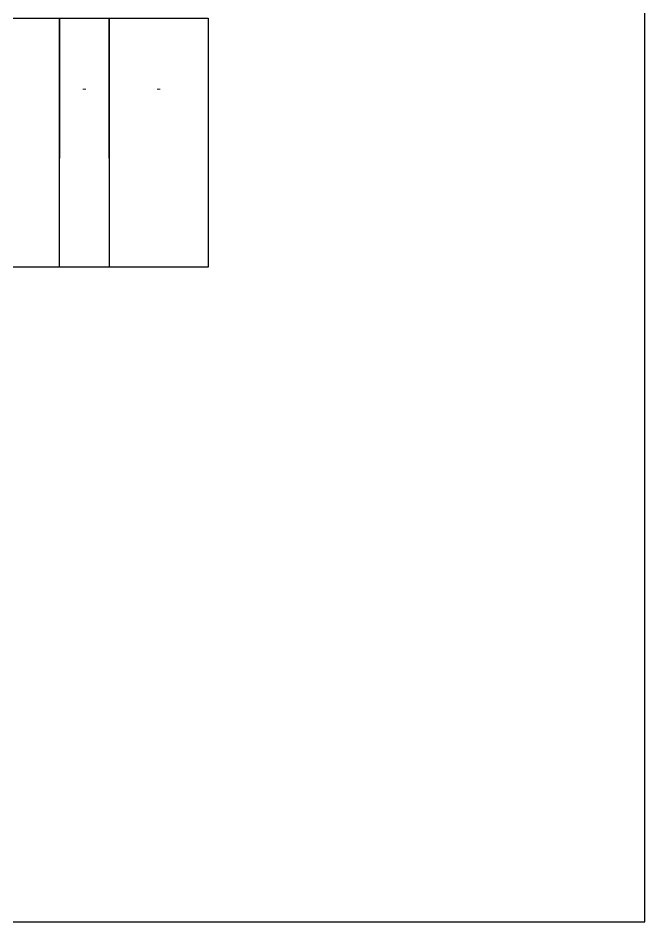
# Model space of a CAD drawing. Extents: x -89 to 1696, y 705 to 1299.
# Drawn here: x 1549 to 1695.6, y 705 to 916.4 of the extents above; entities that cross this region are included whole.
import ezdxf
from ezdxf.enums import TextEntityAlignment as Align

# ---------------------------------------------------------------- set-up
doc = ezdxf.new("R2010")
doc.units = 0
doc.styles.add('ARIAL', font='arial.ttf')

msp = doc.modelspace()

# ---------------------------------------------------------------- linework, layer by layer
for p, q in [((1325.08, 916.4), (1558.7, 916.4)), ((1558.7, 916.4), (1558.7, 883.65)), ((1558.7, 916.4), (1570.27, 916.4)), ((1558.7, 858.12), (1558.7, 916.4)), ((1570.27, 916.4), (1570.27, 858.12)), ((1570.27, 916.4), (1593.42, 916.4)), ((1570.27, 883.65), (1570.27, 916.4)), ((1593.42, 916.4), (1593.42, 858.12)), ((1552.72, 858.12), (1319.1, 858.12)), ((1564.29, 858.12), (1552.72, 858.12)), ((1593.42, 858.12), (1564.29, 858.12))]:
    msp.add_line(p, q)
msp.add_lwpolyline([(857, 705.02), (1695.56, 705.02), (1695.56, 1299.02), (857, 1299.02), (857, 705.02)])

# ---------------------------------------------------------------- texts
at = {"style": 'ARIAL'}
for p in [(1564.49, 900.03), (1581.85, 900.03)]:
    msp.add_text('-', height=2.3, dxfattribs=at).set_placement(p, align=Align.MIDDLE_CENTER)

doc.saveas('drawing.dxf')
